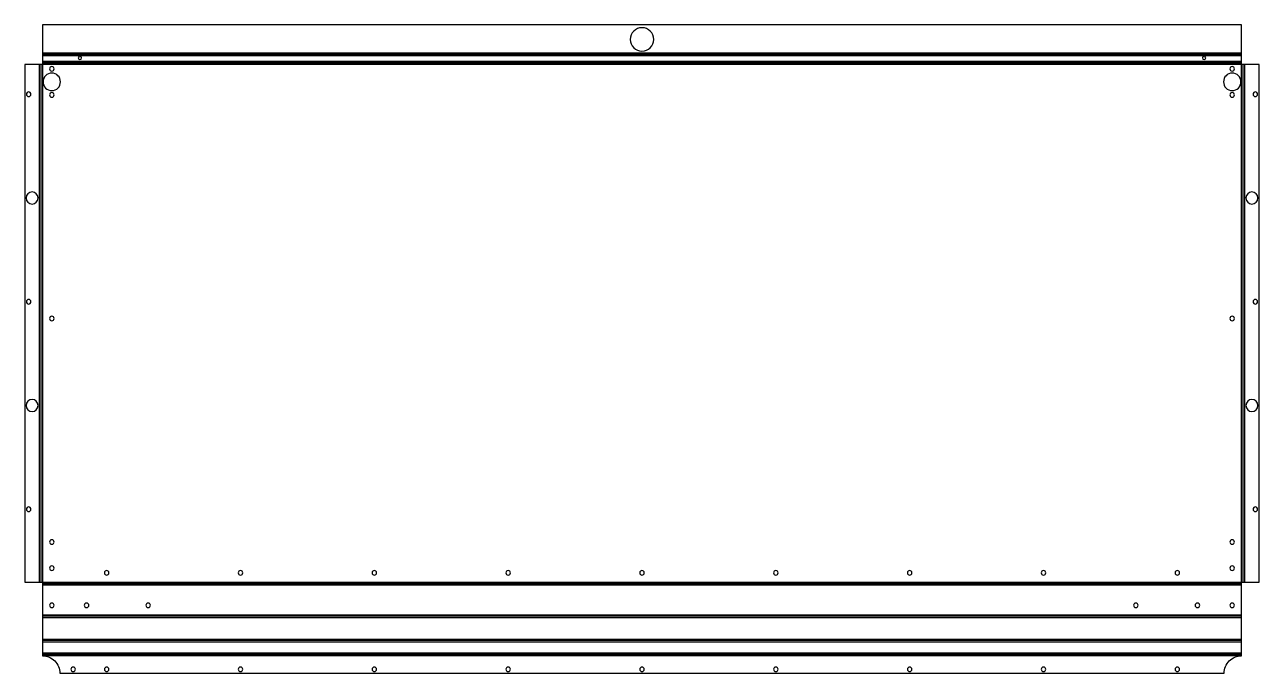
# Model space of a CAD drawing. Header units: millimetres. Extents: x -26 to 896, y 0 to 484.
import ezdxf

# ---------------------------------------------------------------- set-up
doc = ezdxf.new("R2010")
doc.units = ezdxf.units.MM

msp = doc.modelspace()

# ---------------------------------------------------------------- linework, layer by layer
at = {"layer": 'BEND'}
for p, q in [((883, 462.36), (-13, 462.36)), ((-14.13, 454.81), (-14.13, 68.05)), ((883, 456.63), (-13, 456.63)), ((883, 455.42), (-13, 455.42)), ((884.13, 68.05), (884.13, 454.81)), ((883, 66.92), (-13, 66.92)), ((883, 42.65), (-13, 42.65)), ((883, 24.39), (-13, 24.39)), ((883, 14.13), (-13, 14.13))]:
    msp.add_line(p, q, dxfattribs=at)
at = {"layer": 'BEND_EXTENT'}
for p, q in [((-13, 463.5), (883, 463.5)), ((-15.26, 68.05), (-15.26, 454.81)), ((883, 461.23), (-13, 461.23)), ((-13, 457.23), (883, 457.23)), ((-13, 456.02), (883, 456.02)), ((885.26, 454.81), (885.26, 68.05)), ((883, 65.79), (-13, 65.79)), ((-13, 43.79), (883, 43.79)), ((883, 41.52), (-13, 41.52)), ((-13, 25.52), (883, 25.52)), ((883, 23.26), (-13, 23.26)), ((-13, 15.26), (883, 15.26)), ((883, 13), (-13, 13))]:
    msp.add_line(p, q, dxfattribs=at)
msp.add_lwpolyline([(883, 68.05), (883, 454.81), (-13, 454.81), (-13, 68.05)], close=True, dxfattribs=at)
at = {"layer": 'INTERIOR_PROFILES', "extrusion": (0, 0, -1)}
for centre, radius in [((-435, 473.5), 8.75), ((6, 451.55), 1.7), ((-15, 459.73), 1.25), ((-855, 459.73), 1.25), ((-876, 451.55), 1.7), ((6, 441.8), 6.5), ((-876, 441.8), 6.5), ((23.26, 432.55), 1.7), ((6, 432.05), 1.7), ((-876, 432.05), 1.7), ((-893.26, 432.55), 1.7), ((20.76, 355.05), 4.5), ((-890.76, 355.05), 4.5), ((23.26, 277.55), 1.7), ((-893.26, 277.55), 1.7), ((6, 265.05), 1.7), ((-876, 265.05), 1.7), ((20.76, 200.05), 4.5), ((-890.76, 200.05), 4.5), ((23.26, 122.55), 1.7), ((-893.26, 122.55), 1.7), ((6, 98.05), 1.7), ((-876, 98.05), 1.7), ((6, 78.55), 1.7), ((-35, 75.05), 1.7), ((-135, 75.05), 1.7), ((-235, 75.05), 1.7), ((-335, 75.05), 1.7), ((-435, 75.05), 1.7), ((-535, 75.05), 1.7), ((-635, 75.05), 1.7), ((-735, 75.05), 1.7), ((-835, 75.05), 1.7), ((-876, 78.55), 1.7), ((6, 50.79), 1.7), ((-20, 50.79), 1.7), ((-66, 50.79), 1.7), ((-804, 50.79), 1.7), ((-850, 50.79), 1.7), ((-876, 50.79), 1.7), ((-10, 3), 1.7), ((-35, 3), 1.7), ((-135, 3), 1.7), ((-235, 3), 1.7), ((-335, 3), 1.7), ((-435, 3), 1.7), ((-535, 3), 1.7), ((-635, 3), 1.7), ((-735, 3), 1.7), ((-835, 3), 1.7)]:
    msp.add_circle(centre, radius, dxfattribs=at)
at = {"layer": 'OUTER_PROFILES'}
msp.add_lwpolyline([(870, 0, -0.414214), (883, 13), (883, 23.26), (883, 41.52), (883, 65.79), (883, 68.05), (896.26, 68.05), (896.26, 454.81), (883, 454.81), (883, 456.02), (883, 457.23), (883, 461.23), (883, 484.5), (-13, 484.5), (-13, 463.5), (-13, 457.23), (-13, 456.02), (-13, 454.81), (-26.26, 454.81), (-26.26, 68.05), (-13, 68.05), (-13, 65.79), (-13, 41.52), (-13, 23.26), (-13, 13, -0.414214), (0, 0)], format="xyb", close=True, dxfattribs=at)

doc.saveas('drawing.dxf')
